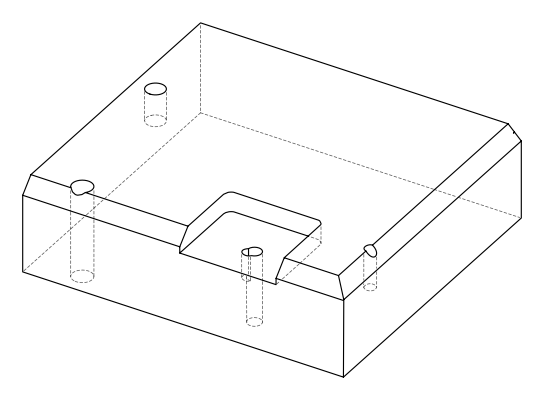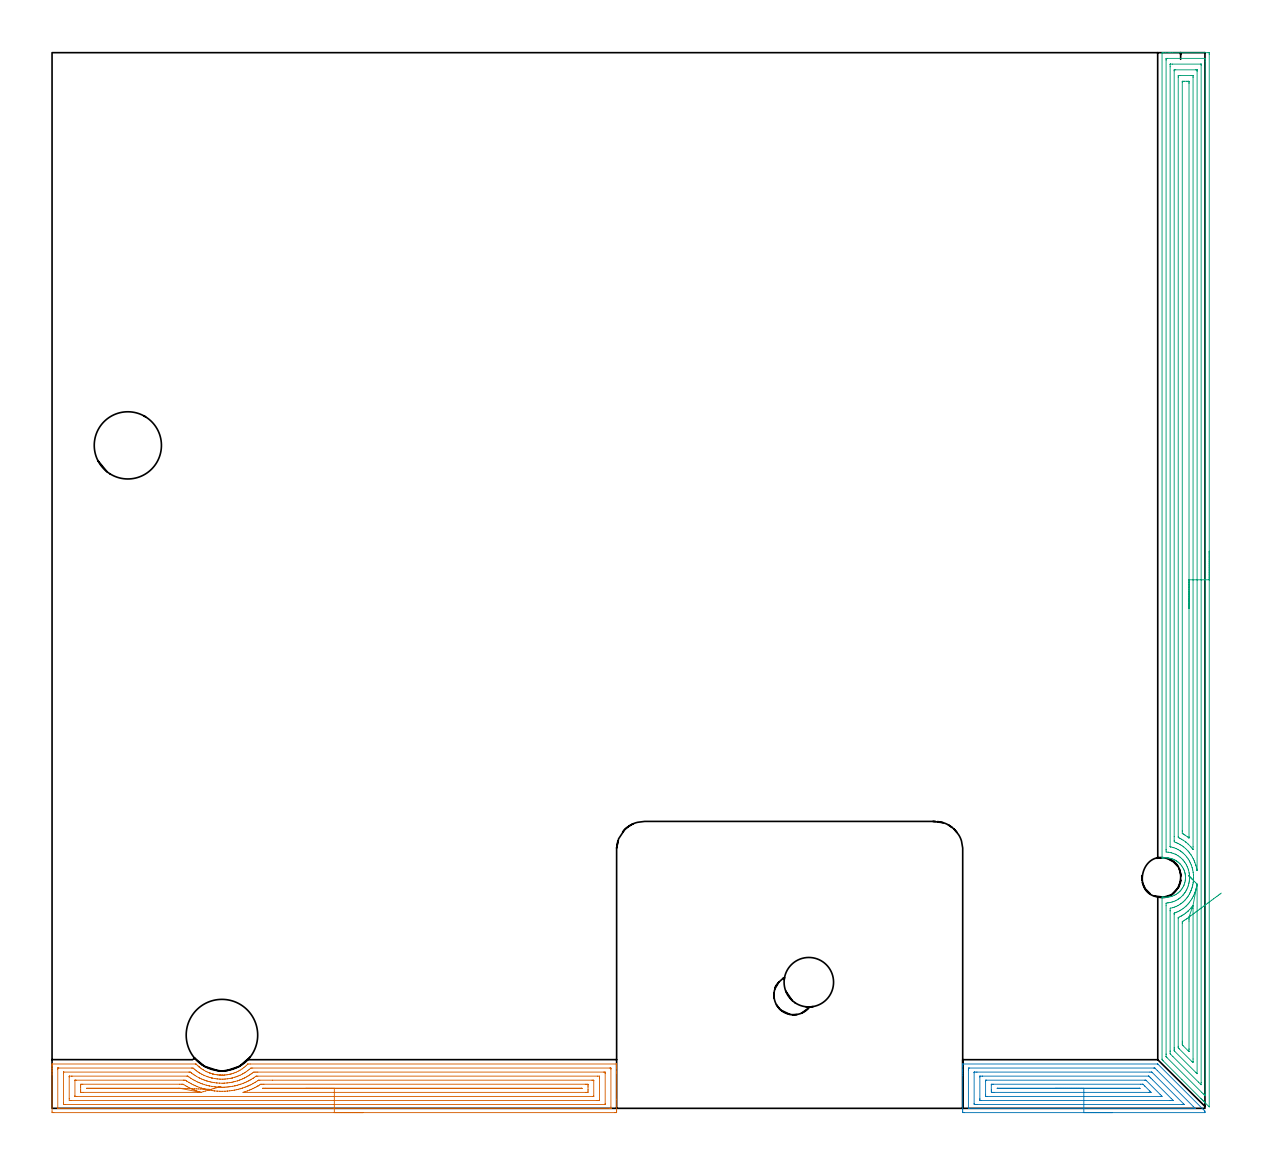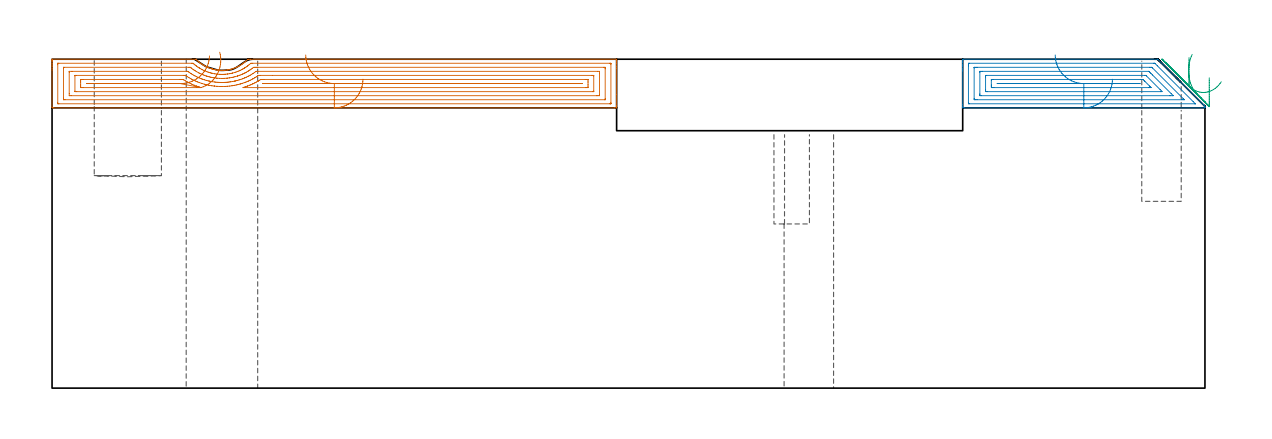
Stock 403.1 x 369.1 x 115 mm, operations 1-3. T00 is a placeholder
(PLAN: 13 operations, 8 tool changes, 59.1 min)
(1 AREA_MILL | FG_CHAMFER_SURFACE | UGT0205_001 | 11.12 min | 29613 mm3)
(2 AREA_MILL_1 | FG_CHAMFER_SURFACE_1 | UGT0205_001 | 4.47 min | 13311 mm3)
(3 AREA_MILL_2 | FG_CHAMFER_SURFACE_2 | UGT0205_001 | 17.69 min | 48697 mm3)
(4 MILL_SLOT | SLOT_PARTIAL_RECTANGULAR | UGT0201_008 | Follow Part, ap 4, ae 75% | 21.91 min | 300246 mm3)
(5 MILL_BLIND_HOLE_FROM_SOLID_MATERIAL | STEP1POCKET | NXT0201_010 | Spiral | 1.22 min | 7097 mm3)
(6 MILL_BLIND_HOLE_FROM_SOLID_MATERIAL_1 | STEP1POCKET_1 | NXT0201_010 | Spiral | 0.85 min | 4867 mm3)
(7 BORE_BLIND_HOLE | STEP1POCKET | UGT0332_073 | 0.21 min | 2 mm3)
(8 BORE_BLIND_HOLE_1 | STEP1POCKET_1 | UGT0332_073 | 0.14 min | 6 mm3)
(9 INDEXABLE_INSERT_DRILL_THROUGH_HOLE_FROM_SOLID | STEP1HOLE_1 | NXT0302_021 | 0.48 min | 56318 mm3)
(10 INDEXABLE_INSERT_DRILL_BLIND_HOLE_FROM_SOLID | STEP1POCKET_2 | NXT0302_018 | 0.17 min | 17693 mm3)
(11 SPOT_DRILL | STEP1HOLE | NXT0321_9005460120000 | 0.04 min | 8 mm3)
(12 DRILL_THROUGH_HOLE_INTO_CENTER | STEP1HOLE | NXT0301_065 | 0.39 min | 5254 mm3)
(13 DRILL_TO_ENLARGE_THROUGH_HOLE | STEP1HOLE | UGT0301_244 | 0.4 min | 13112 mm3)
(TOOL UGT0205_001 | Chamfer Mill 20 x 3 x 45 deg. | D20 FL50 Z2)
(TOOL UGT0201_008 | End Mill 16 mm | D16 FL32 Z4)
(TOOL NXT0201_010 | ENDMILL 10mm [2P460-1000-NA 1630] | D10 FL30 Z6)
(TOOL UGT0332_073 | 13.8 mm Rough Boring Bar | D13.8)
(TOOL NXT0302_021 | Index. Insert Drill 25mm [880-D2500L25-05] | D25 PA176 FL125 Z2)
(TOOL NXT0302_018 | Index. Insert Drill 23.5mm [880-D2350L25-03] | D23.5 PA176 FL71 Z2)
(TOOL NXT0321_9005460120000 | NC Spot Drill, 142deg, 12mm, Carbide, Uncoated | D12 PA142 FL30 Z2)
(TOOL NXT0301_065 | Carbide Drill 9.4mm [860.1-0940-075A1-MM 2214] | D9.4 PA140 FL98 Z2)
(TOOL UGT0301_244 | Twist Drill 17.3 mm | D17.3 PA118 FL130 Z2)
(OP 1 AREA_MILL)
G17 G21 G94 G90
T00 M6
G54
G17 G0 G90 X108.7 Y-1.5 S1061 M3
G43 Z125. H0
Z108.
G94 G1 X108.662 Z107.128 F250.
X108.548 Z106.263
X108.359 Z105.412
X108.097 Z104.58
X107.763 Z103.774
X107.36 Z103.
X106.892 Z102.264
X106.36 Z101.572
X105.771 Z100.929
X105.128 Z100.34
X104.436 Z99.808
X103.7 Z99.34
X102.926 Z98.937
X102.12 Z98.603
X101.288 Z98.341
X100.436 Z98.152
X99.572 Z98.038
X98.7 Z98.
X0.597
X0.226 Y-1.496 Z98.002
X0.01 Y-1.492 Z98.006
X0. Y-1.271 Z98.226
Y11.725 Z111.22
Y12.319 Z111.813
Y12.905 Z112.402
Y13.205 Z112.701
Y13.792 Z113.288
Y14.092 Z113.587
Y14.692 Z114.191
Y14.978 Z114.477
Y15.147 Z114.646
X0.007 Y15.475 Z114.966
X0.01 Y15.497 Z114.988
X0.151 Y15.5 Z115.
X50.094
X50.324 Y15.496 Z114.989
X50.381 Y15.45 Z114.946
X50.584 Y15.244 Z114.742
X50.986 Y14.87 Z114.368
X51.195 Y14.676 Z114.174
X51.357 Y14.535 Z114.033
X51.432 Y14.473 Z113.972
X51.475 Y14.437 Z113.936
X51.925 Y14.092 Z113.59
X52.333 Y13.793 Z113.293
X52.752 Y13.525 Z113.024
X52.809 Y13.488 Z112.987
X53.216 Y13.247 Z112.744
X53.257 Y13.222 Z112.72
X53.834 Y12.911 Z112.41
X54.148 Y12.763 Z112.261
X54.592 Y12.57 Z112.068
X55.039 Y12.394 Z111.89
X55.193 Y12.339 Z111.838
X55.25 Y12.319 Z111.817
X55.445 Y12.252 Z111.747
X55.483 Y12.239 Z111.734
X55.93 Y12.098 Z111.592
X56.062 Y12.058 Z111.556
X56.159 Y12.029 Z111.527
X56.184 Y12.023 Z111.521
X56.337 Y11.987 Z111.483
X56.489 Y11.949 Z111.446
X56.821 Y11.874 Z111.373
X57.001 Y11.839 Z111.339
X57.266 Y11.789 Z111.289
X57.712 Y11.719 Z111.219
X57.833 Y11.705 Z111.204
X58.157 Y11.667 Z111.165
X58.567 Y11.636 Z111.129
X58.603 Y11.633 Z111.127
X58.753 Y11.626 Z111.121
X58.936 Y11.62 Z111.108
X58.984 Y11.618 Z111.105
X59.078 Y11.612 Z111.104
X59.16 Y11.608 Z111.102
X59.459 Y11.604 Z111.1
X59.494 Z111.101
X59.546 Z111.103
X59.717 Y11.607 Z111.106
X59.94 Y11.616 Z111.114
X60.351 Y11.645 Z111.14
X60.385 Y11.647 Z111.143
X60.831 Y11.689 Z111.187
X61.276 Y11.749 Z111.245
X61.428 Y11.774 Z111.272
X61.723 Y11.824 Z111.322
X62.134 Y11.91 Z111.406
X62.167 Y11.917 Z111.414
X62.483 Y11.991 Z111.491
X62.64 Y12.029 Z111.528
X63.058 Y12.153 Z111.65
X63.505 Y12.3 Z111.797
X63.949 Y12.463 Z111.962
X64.397 Y12.65 Z112.147
X64.841 Y12.85 Z112.347
X64.969 Y12.912 Z112.41
X65.353 Y13.113 Z112.613
X65.732 Y13.329 Z112.828
X66.466 Y13.794 Z113.292
X66.623 Y13.9 Z113.399
X67.072 Y14.24 Z113.74
X67.514 Y14.595 Z114.094
X67.606 Y14.675 Z114.174
X67.897 Y14.944 Z114.444
X68.01 Y15.049 Z114.549
X68.377 Y15.408 Z114.907
X68.393 Y15.423 Z114.923
X68.462 Y15.486 Z114.984
X68.475 Y15.494 Z114.992
X69.269 Y15.5 Z115.
X197.249
X197.39 Y15.497 Z114.988
X197.393 Y15.475 Z114.966
X197.4 Y15.147 Z114.646
Y14.692 Z114.191
Y14.092 Z113.587
Y12.905 Z112.402
Y12.319 Z111.813
Y3.157 Z102.654
Y-0.685 Z98.812
X197.397 Y-0.978 Z98.519
X197.392 Y-1.492 Z98.006
X197.322 Y-1.494 Z98.003
X196.803 Y-1.5 Z98.
X98.7
Y-0.086 Z99.414
X2.381
X2.159 Y-0.082 Z99.418
X2.052 Y-0.079 Z99.421
X2.01 Y-0.076 Z99.424
X2.007 Y-0.042 Z99.458
X2.004 Y0.049 Z99.549
X2. Y0.286 Z99.786
X2.001 Y13.583 Z113.083
X2.006 Y13.962 Z113.462
X2.01 Y14.069 Z113.569
X2.015 Y14.08 Z113.58
X2.022 Y14.082 Z113.582
X2.049 Y14.084 Z113.584
X2.159 Y14.085 Z113.585
X2.381 Y14.086 Z113.586
X48.757
X49.205 Y14.08 Z113.58
X49.311 Y14.078 Z113.578
X49.459 Y13.95 Z113.45
X49.648 Y13.785 Z113.285
X49.967 Y13.519 Z113.019
X50.366 Y13.205 Z112.705
X50.54 Y13.074 Z112.574
X51.024 Y12.724 Z112.224
X51.432 Y12.463 Z111.963
X51.487 Y12.429 Z111.929
X51.674 Y12.319 Z111.819
X52.324 Y11.955 Z111.455
X52.587 Y11.813 Z111.313
X53.079 Y11.568 Z111.068
X53.255 Y11.49 Z110.99
X53.393 Y11.432 Z110.932
X54.108 Y11.148 Z110.648
X54.555 Y10.988 Z110.488
X55. Y10.844 Z110.344
X55.13 Y10.805 Z110.305
X55.449 Y10.714 Z110.214
X55.861 Y10.606 Z110.106
X55.891 Y10.599 Z110.099
X55.915 Y10.593 Z110.093
X56.13 Y10.546 Z110.046
X56.783 Y10.423 Z109.923
X56.933 Y10.397 Z109.897
X57.675 Y10.296 Z109.796
X57.957 Y10.266 Z109.766
X58.567 Y10.222 Z109.722
X58.91 Y10.205 Z109.705
X59.459 Y10.195 Z109.695
X59.806 Y10.2 Z109.7
X60.351 Y10.229 Z109.729
X60.648 Y10.25 Z109.75
X61.242 Y10.311 Z109.811
X61.451 Y10.338 Z109.838
X62.134 Y10.443 Z109.943
X62.223 Y10.458 Z109.958
X62.666 Y10.546 Z110.046
X62.989 Y10.62 Z110.12
X63.026 Y10.628 Z110.128
X63.074 Y10.641 Z110.141
X63.772 Y10.837 Z110.337
X63.918 Y10.881 Z110.381
X64.334 Y11.019 Z110.519
X64.81 Y11.192 Z110.692
X64.984 Y11.259 Z110.759
X65.411 Y11.432 Z110.932
X65.649 Y11.537 Z111.037
X65.702 Y11.562 Z111.062
X66.213 Y11.811 Z111.311
X66.594 Y12.012 Z111.512
X66.791 Y12.123 Z111.623
X67.127 Y12.319 Z111.819
X67.348 Y12.456 Z111.956
X67.485 Y12.543 Z112.043
X67.887 Y12.807 Z112.307
X68.377 Y13.157 Z112.657
X68.405 Y13.178 Z112.678
X68.44 Y13.205 Z112.705
X68.896 Y13.576 Z113.076
X69.501 Y14.079 Z113.579
X69.718 Y14.081 Z113.581
X70.161 Y14.086 Z113.586
X195.019
X195.241 Y14.082 Z113.582
X195.348 Y14.079 Z113.579
X195.39 Y14.076 Z113.576
X195.393 Y14.042 Z113.542
X195.396 Y13.951 Z113.451
X195.399 Y13.714 Z113.214
Y0.417 Z99.917
X195.394 Y0.038 Z99.538
X195.39 Y-0.069 Z99.431
X195.385 Y-0.08 Z99.42
X195.378 Y-0.082 Z99.418
X195.351 Y-0.084 Z99.416
X195.241 Y-0.085 Z99.415
X195.019 Y-0.086 Z99.414
X98.7
Y1.328 Z100.828
X4.519 Y1.329 Z100.829
X4.164 Y1.331 Z100.831
X4.047 Y1.333 Z100.833
X4.013 Y1.335 Z100.835
X4.008 Y1.409 Z100.909
X4.003 Y1.518 Z101.018
X4.001 Y1.681 Z101.181
X4. Y1.844 Z101.344
X4.001 Y12.319 Z111.819
X4.002 Y12.48 Z111.98
X4.01 Y12.644 Z112.144
X4.017 Y12.665 Z112.165
X4.032 Y12.667 Z112.167
X4.076 Y12.67 Z112.17
X4.164 Y12.671 Z112.171
X47.865
X48.133 Y12.669 Z112.169
X48.267 Y12.667 Z112.167
X48.33 Y12.665 Z112.165
X48.624 Y12.451 Z111.951
X48.757 Y12.349 Z111.849
X48.797 Y12.319 Z111.819
X49.29 Y11.962 Z111.462
X49.648 Y11.706 Z111.206
X50.075 Y11.432 Z110.932
X50.54 Y11.154 Z110.654
X51.203 Y10.773 Z110.273
X51.432 Y10.656 Z110.156
X51.656 Y10.546 Z110.046
X52.324 Y10.243 Z109.743
X52.85 Y10.023 Z109.523
X53.216 Y9.882 Z109.382
X53.847 Y9.659 Z109.159
X54.108 Y9.575 Z109.075
X54.232 Y9.536 Z109.036
X54.688 Y9.406 Z108.906
X55. Y9.327 Z108.827
X55.438 Y9.224 Z108.724
X55.891 Y9.131 Z108.631
X56.542 Y9.013 Z108.513
X56.783 Y8.978 Z108.478
X57.574 Y8.873 Z108.373
X57.675 Y8.864 Z108.364
X58.54 Y8.799 Z108.299
X58.567 Y8.798 Z108.298
X59.458 Y8.774 Z108.274
X59.9 Y8.788 Z108.288
X60.32 Y8.803 Z108.303
X60.351 Y8.805 Z108.305
X61.146 Y8.869 Z108.369
X61.242 Y8.879 Z108.379
X61.94 Y8.967 Z108.467
X62.134 Y8.995 Z108.495
X62.708 Y9.089 Z108.589
X63.026 Y9.154 Z108.654
X63.444 Y9.244 Z108.744
X63.918 Y9.361 Z108.861
X64.154 Y9.425 Z108.925
X64.81 Y9.61 Z109.11
X64.848 Y9.622 Z109.122
X64.963 Y9.659 Z109.159
X65.507 Y9.853 Z109.353
X65.702 Y9.926 Z109.426
X66.147 Y10.103 Z109.603
X66.594 Y10.291 Z109.791
X66.771 Y10.37 Z109.87
X67.15 Y10.546 Z110.046
X67.374 Y10.656 Z110.156
X67.485 Y10.714 Z110.214
X67.951 Y10.97 Z110.47
X68.377 Y11.215 Z110.715
X68.513 Y11.297 Z110.797
X68.731 Y11.432 Z110.932
X69.057 Y11.643 Z111.143
X69.269 Y11.784 Z111.284
X69.58 Y12.01 Z111.51
X70. Y12.319 Z111.819
X70.439 Y12.654 Z112.154
X70.705 Y12.665 Z112.165
X71.053 Y12.668 Z112.168
X71.59 Y12.671 Z112.171
X71.945
X192.881
X193.236 Y12.669 Z112.169
X193.353 Y12.667 Z112.167
X193.387 Y12.665 Z112.165
X193.392 Y12.591 Z112.091
X193.397 Y12.482 Z111.982
X193.399 Y12.319 Z111.819
X193.4 Y12.156 Z111.656
X193.399 Y1.681 Z101.181
X193.398 Y1.52 Z101.02
X193.39 Y1.355 Z100.855
X193.383 Y1.334 Z100.834
X193.368 Y1.333 Z100.833
X193.324 Y1.33 Z100.83
X193.236 Y1.329 Z100.829
X98.7 Y1.328 Z100.828
Y2.743 Z102.243
X6.663
X6.082 Y2.748 Z102.248
X6.02 Y2.749 Z102.249
X6.01 Y2.828 Z102.328
X6. Y3.454 Z102.954
X6.001 Y10.963 Z110.463
X6.003 Y11.172 Z110.672
X6.006 Y11.224 Z110.724
X6.009 Y11.245 Z110.745
X6.025 Y11.25 Z110.75
X6.128 Y11.253 Z110.753
X6.84 Y11.257 Z110.757
X7.016
X47.149
X47.328 Y11.255 Z110.755
X47.417 Y11.253 Z110.753
X47.458 Y11.25 Z110.75
X47.528 Y11.202 Z110.702
X47.865 Y10.967 Z110.467
X48.48 Y10.546 Z110.046
X48.757 Y10.369 Z109.869
X49.202 Y10.102 Z109.602
X49.648 Y9.845 Z109.345
X49.984 Y9.659 Z109.159
X50.54 Y9.376 Z108.876
X50.955 Y9.185 Z108.685
X51.432 Y8.974 Z108.474
X51.915 Y8.773 Z108.273
X52.324 Y8.616 Z108.116
X52.573 Y8.526 Z108.026
X53.216 Y8.314 Z107.814
X53.884 Y8.108 Z107.608
X54.108 Y8.05 Z107.55
X54.762 Y7.886 Z107.386
X55. Y7.835 Z107.335
X55.065 Y7.822 Z107.322
X55.891 Y7.67 Z107.17
X56.154 Y7.625 Z107.125
X56.783 Y7.54 Z107.04
X57.183 Y7.49 Z106.99
X57.675 Y7.445 Z106.945
X58.153 Y7.411 Z106.911
X58.567 Y7.389 Z106.889
X59.083 Y7.374 Z106.874
X59.459 Y7.366 Z106.866
X59.974 Y7.375 Z106.875
X60.351 Y7.393 Z106.893
X60.816 Y7.423 Z106.923
X61.242 Y7.457 Z106.957
X61.636 Y7.495 Z106.995
X62.134 Y7.555 Z107.055
X62.428 Y7.595 Z107.095
X63.026 Y7.688 Z107.188
X63.196 Y7.718 Z107.218
X63.918 Y7.861 Z107.361
X63.939 Y7.865 Z107.365
X64.037 Y7.886 Z107.386
X64.652 Y8.043 Z107.543
X64.81 Y8.086 Z107.586
X65.344 Y8.242 Z107.742
X65.702 Y8.349 Z107.849
X66.02 Y8.457 Z107.957
X66.594 Y8.656 Z108.156
X66.679 Y8.688 Z108.188
X66.898 Y8.773 Z108.273
X67.313 Y8.945 Z108.445
X67.485 Y9.019 Z108.519
X67.929 Y9.219 Z108.719
X68.377 Y9.429 Z108.929
X68.532 Y9.505 Z109.005
X68.831 Y9.659 Z109.159
X69.114 Y9.814 Z109.314
X69.269 Y9.902 Z109.402
X69.675 Y10.143 Z109.643
X70.161 Y10.44 Z109.94
X70.226 Y10.481 Z109.981
X70.326 Y10.546 Z110.046
X70.758 Y10.839 Z110.339
X71.33 Y11.242 Z110.742
X71.409 Y11.25 Z110.75
X71.587 Y11.253 Z110.753
X71.945 Y11.256 Z110.756
X190.737
X191.318 Y11.252 Z110.752
X191.38 Y11.25 Z110.75
X191.39 Y11.172 Z110.672
X191.4 Y10.546 Z110.046
X191.399 Y3.037 Z102.537
X191.397 Y2.828 Z102.328
X191.394 Y2.776 Z102.276
X191.391 Y2.754 Z102.254
X191.376 Y2.75 Z102.25
X191.272 Y2.747 Z102.247
X190.56 Y2.743 Z102.243
X190.384
X98.7
Y4.157 Z103.657
X8.624
X8.439 Y4.158 Z103.658
X8.069 Y4.162 Z103.662
X8.023 Y4.164 Z103.664
X8.01 Y4.171 Z103.671
X8.006 Y4.198 Z103.698
X8.002 Y4.252 Z103.752
X8.001 Y4.341 Z103.841
Y9.659 Z109.159
X8.003 Y9.814 Z109.314
X8.006 Y9.832 Z109.332
X8.009 Y9.836 Z109.336
X8.033 Y9.838 Z109.338
X8.131 Y9.842 Z109.342
X8.254 Y9.843 Z109.343
X8.439
X45.897
X46.081 Y9.842 Z109.342
X46.266 Y9.839 Z109.339
X46.621 Y9.832 Z109.332
X46.884 Y9.659 Z109.159
X46.973 Y9.6 Z109.1
X47.156 Y9.477 Z108.977
X47.865 Y9.05 Z108.55
X48.342 Y8.773 Z108.273
X48.757 Y8.543 Z108.043
X49.245 Y8.287 Z107.787
X49.648 Y8.098 Z107.598
X50.111 Y7.886 Z107.386
X50.54 Y7.702 Z107.202
X50.859 Y7.57 Z107.07
X51.432 Y7.351 Z106.851
X52.262 Y7.062 Z106.562
X52.324 Y7.041 Z106.541
X52.454 Y7. Z106.5
X53.216 Y6.777 Z106.277
X53.522 Y6.696 Z106.196
X54.108 Y6.556 Z106.056
X54.676 Y6.435 Z105.935
X55. Y6.374 Z105.874
X55.77 Y6.234 Z105.734
X55.891 Y6.216 Z105.716
X56.653 Y6.114 Z105.614
X56.783 Y6.097 Z105.597
X56.802 Y6.095 Z105.595
X57.675 Y6.02 Z105.52
X57.777 Y6.012 Z105.512
X58.567 Y5.972 Z105.472
X58.716 Y5.966 Z105.466
X59.459 Y5.952 Z105.452
X59.62 Y5.953 Z105.453
X60.351 Y5.973 Z105.473
X60.486 Y5.979 Z105.479
X61.242 Y6.029 Z105.529
X61.321 Y6.036 Z105.536
X62.134 Y6.113 Z105.613
X62.919 Y6.22 Z105.72
X63.026 Y6.236 Z105.736
X63.684 Y6.346 Z105.846
X63.918 Y6.392 Z105.892
X64.423 Y6.498 Z105.998
X64.81 Y6.586 Z106.086
X65.143 Y6.669 Z106.169
X65.702 Y6.815 Z106.315
X65.847 Y6.855 Z106.355
X66.347 Y7. Z106.5
X66.535 Y7.058 Z106.558
X66.594 Y7.078 Z106.578
X67.195 Y7.289 Z106.789
X67.485 Y7.395 Z106.895
X67.842 Y7.532 Z107.032
X68.377 Y7.746 Z107.246
X68.477 Y7.787 Z107.287
X68.704 Y7.886 Z107.386
X69.091 Y8.064 Z107.564
X69.269 Y8.148 Z107.648
X69.691 Y8.354 Z107.854
X70.161 Y8.598 Z108.098
X70.275 Y8.66 Z108.16
X70.478 Y8.773 Z108.273
X70.84 Y8.985 Z108.485
X71.053 Y9.113 Z108.613
X71.39 Y9.324 Z108.824
X71.917 Y9.659 Z109.159
X71.945 Y9.677 Z109.177
X72.138 Y9.796 Z109.296
X72.213 Y9.836 Z109.336
X72.299 Y9.838 Z109.338
X72.653 Y9.842 Z109.342
X77.111 Y9.843 Z109.343
X188.776 Y9.842 Z109.342
X188.961 Y9.841 Z109.341
X189.33 Y9.836 Z109.336
X189.391 Y9.827 Z109.327
X189.394 Y9.802 Z109.302
X189.397 Y9.748 Z109.248
X189.399 Y9.659 Z109.159
Y4.341 Z103.841
X189.397 Y4.186 Z103.686
X189.394 Y4.168 Z103.668
X189.392 Y4.164 Z103.664
X189.367 Y4.161 Z103.661
X189.269 Y4.158 Z103.658
X189.146 Y4.157 Z103.657
X188.961
X98.7
Y5.571 Z105.071
X67.139
X67.026 Y5.572 Z105.072
X66.945 Y5.574 Z105.074
X66.754 Y5.58 Z105.08
X67.485 Y5.815 Z105.315
X67.71 Y5.891 Z105.391
X68.356 Y6.114 Z105.614
X68.377 Y6.121 Z105.621
X69.008 Y6.373 Z105.873
X69.269 Y6.479 Z105.979
X69.635 Y6.636 Z106.136
X70.161 Y6.867 Z106.367
X70.253 Y6.909 Z106.409
X70.445 Y7. Z106.5
X70.85 Y7.201 Z106.701
X71.053 Y7.305 Z106.805
X71.431 Y7.51 Z107.01
X71.945 Y7.793 Z107.293
X72.004 Y7.827 Z107.327
X72.105 Y7.886 Z107.386
X72.557 Y8.165 Z107.665
X72.836 Y8.337 Z107.837
X72.935 Y8.395 Z107.895
X72.973 Y8.416 Z107.916
X73.011 Y8.422 Z107.922
X73.186 Y8.425 Z107.925
X73.728 Y8.428 Z107.928
X74.075 Y8.429 Z107.929
X186.448 Y8.428 Z107.928
X186.993 Y8.425 Z107.925
X187.346 Y8.422 Z107.922
X187.39 Y8.415 Z107.915
X187.396 Y8.372 Z107.872
X187.399 Y7.886 Z107.386
X187.4 Y7.482 Z106.982
Y6.595 Z106.095
X187.399 Y6.114 Z105.614
X187.396 Y5.713 Z105.213
X187.39 Y5.581 Z105.081
X187.265 Y5.578 Z105.078
X186.993 Y5.574 Z105.074
X186.646 Y5.572 Z105.072
X98.7 Y5.571 Z105.071
Y6.985 Z106.485
X73.743 Y6.986 Z106.486
X73.728 Y6.987 Z106.487
X73.717 Y6.99 Z106.49
X73.715 Y6.992 Z106.492
X73.719 Y7. Z106.5
X73.725 Y7.003 Z106.503
X73.728 Y7.004 Z106.504
X74.606 Y7.014 Z106.514
X185.195
X185.209 Y7.013 Z106.513
X185.315 Y7. Z106.5
X185.222 Y6.987 Z106.487
X185.209 Y6.986 Z106.486
X184.332 Y6.985 Z106.485
X98.7
X97.828 Z106.523
X96.964 Z106.637
X96.112 Z106.826
X95.28 Z107.088
X94.474 Z107.422
X93.7 Z107.825
X92.964 Z108.294
X92.272 Z108.825
X91.629 Z109.414
X91.04 Z110.057
X90.508 Z110.749
X90.04 Z111.485
X89.637 Z112.259
X89.303 Z113.065
X89.041 Z113.897
X88.852 Z114.749
X88.738 Z115.614
X88.7 Z116.485
G0 X58.621 Y7.541 Z117.444
G1 X58.816 Y7.599 Z116.596
X58.94 Y7.636 Z115.733
X58.991 Y7.652 Z114.862
X58.969 Y7.645 Z113.99
X58.874 Y7.617 Z113.123
X58.708 Y7.567 Z112.268
X58.47 Y7.496 Z111.432
X58.164 Y7.404 Z110.62
X57.791 Y7.293 Z109.84
X57.354 Y7.162 Z109.096
X56.857 Y7.013 Z108.394
X56.303 Y6.847 Z107.741
X55.697 Y6.666 Z107.141
X55.043 Y6.47 Z106.598
X54.346 Y6.262 Z106.116
X53.612 Y6.042 Z105.7
X52.845 Y5.812 Z105.352
X52.052 Y5.575 Z105.075
X52.051
X52.015 Y5.572 Z105.072
X51.978 Y5.571 Z105.071
X51.636
X10.952 Y5.572 Z105.072
X10.407 Y5.575 Z105.075
X10.054 Y5.578 Z105.078
X10.01 Y5.585 Z105.085
X10.004 Y5.628 Z105.128
X10.001 Y6.114 Z105.614
X10. Y6.518 Z106.018
Y7.405 Z106.905
X10.001 Y7.886 Z107.386
X10.004 Y8.287 Z107.787
X10.01 Y8.419 Z107.919
X10.135 Y8.422 Z107.922
X10.407 Y8.426 Z107.926
X10.754 Y8.428 Z107.928
X44.644 Y8.429 Z107.929
X45.189 Y8.428 Z107.928
X45.539 Y8.426 Z107.926
X45.805 Y8.422 Z107.922
X46.081 Y8.259 Z107.759
X46.71 Y7.886 Z107.386
X46.973 Y7.734 Z107.234
X47.33 Y7.531 Z107.031
X47.865 Y7.254 Z106.754
X48.372 Y7. Z106.5
X48.757 Y6.82 Z106.32
X49.09 Y6.669 Z106.169
X49.648 Y6.436 Z105.936
X50.446 Y6.114 Z105.614
X50.54 Y6.078 Z105.578
X50.596 Y6.058 Z105.558
X51.032 Y5.912 Z105.412
X51.432 Y5.781 Z105.281
X51.987 Y5.602 Z105.102
X52.035 Y5.584 Z105.084
X52.052 Y5.575 Z105.075
X44.718 Y7. Z106.5
X44.312 Y6.985 Z106.485
X44.297
X12.191 Y6.986 Z106.486
X12.086 Y7. Z106.5
X12.177 Y7.014 Z106.514
X44.297
X44.718 Y7. Z106.5
X45.59 Y6.97 Z106.508
X46.458 Y6.94 Z106.592
X47.315 Y6.911 Z106.752
X48.155 Y6.882 Z106.986
X48.971 Y6.854 Z107.292
X49.758 Y6.827 Z107.668
X50.509 Y6.801 Z108.111
X51.218 Y6.777 Z108.618
X51.881 Y6.754 Z109.185
X52.492 Y6.734 Z109.808
X53.046 Y6.715 Z110.481
X53.539 Y6.698 Z111.201
X53.968 Y6.683 Z111.96
X54.329 Y6.671 Z112.754
X54.619 Y6.661 Z113.577
X54.837 Y6.653 Z114.421
X54.98 Y6.648 Z115.282
X55.048 Y6.646 Z116.152
G0 Z125.
M5
M2
(OP 2 AREA_MILL_1)
G17 G21 G94 G90
T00 M6
G54
G17 G0 G90 X370.75 Y-1.5 S1061 M3
G43 Z125. H0
Z108.
G94 G1 X370.712 Z107.128 F250.
X370.598 Z106.263
X370.409 Z105.412
X370.147 Z104.58
X369.813 Z103.774
X369.41 Z103.
X368.942 Z102.264
X368.41 Z101.572
X367.821 Z100.929
X367.178 Z100.34
X366.486 Z99.808
X365.75 Z99.34
X364.976 Z98.937
X364.17 Z98.603
X363.338 Z98.341
X362.486 Z98.152
X361.622 Z98.038
X360.75 Z98.
X318.959
X318.443 Y-1.493 Z98.003
X318.408 Y-1.491 Z98.005
X318.403 Y-0.978 Z98.518
X318.4 Y-0.421 Z99.076
Y11.432 Z110.926
Y12.09 Z111.587
Y12.319 Z111.816
Y12.976 Z112.473
Y13.205 Z112.702
Y13.663 Z113.162
Y14.52 Z114.019
Y14.978 Z114.477
Y15.231 Z114.73
X318.407 Y15.481 Z114.973
X318.41 Y15.497 Z114.989
X318.515 Y15.5 Z115.
X386.536
X386.595 Y15.495 Z114.991
X386.636 Y15.464 Z114.964
X402.541 Y-0.44 Z99.059
X402.985 Y-0.885 Z98.614
X403.074 Y-0.978 Z98.521
X403.09 Y-0.998 Z98.502
X403.1 Y-1.436 Z98.063
X403.098 Y-1.492 Z98.006
X402.985 Y-1.5 Z98.
X360.75
Y-0.086 Z99.414
X320.732
X320.517 Y-0.081 Z99.419
X320.419 Y-0.079 Z99.421
X320.41 Y-0.024 Z99.476
X320.406 Y0.04 Z99.54
X320.401 Y0.244 Z99.744
Y13.205 Z112.705
X320.402 Y13.54 Z113.04
X320.41 Y13.879 Z113.379
X320.416 Y14.079 Z113.579
X320.517 Y14.081 Z113.581
X320.744 Y14.086 Z113.586
X385.205 Y14.085 Z113.585
X385.426 Y14.083 Z113.583
X385.535 Y14.08 Z113.58
X385.558 Y14.079 Z113.579
X385.588 Y14.054 Z113.554
X385.647 Y14.002 Z113.502
X386.445 Y13.205 Z112.705
X398.984 Y0.666 Z100.166
X399.641 Y0.006 Z99.506
X399.718 Y-0.075 Z99.425
X399.722 Y-0.082 Z99.418
X399.721 Y-0.083 Z99.417
X399.695 Y-0.085 Z99.415
X399.64
X399.422 Y-0.086 Z99.414
X360.75
Y1.328 Z100.828
X323.405 Y1.329 Z100.829
X322.867 Y1.331 Z100.831
X322.516 Y1.335 Z100.835
X322.41 Y1.341 Z100.841
X322.403 Y1.565 Z101.065
X322.401 Y1.681 Z101.181
X322.4 Y12.434 Z111.934
X322.403 Y12.55 Z112.05
X322.409 Y12.627 Z112.127
X322.415 Y12.665 Z112.165
X322.429 Y12.667 Z112.167
X322.516 Y12.669 Z112.169
X323.052 Y12.671 Z112.171
X323.405
X383.868
X384.408 Y12.667 Z112.167
X384.49 Y12.665 Z112.165
X384.541 Y12.648 Z112.148
X384.627 Y12.567 Z112.067
X384.757 Y12.443 Z111.943
X395.519 Y1.681 Z101.181
X395.61 Y1.588 Z101.088
X395.786 Y1.403 Z100.903
X395.847 Y1.333 Z100.833
X395.831 Y1.332 Z100.832
X395.78 Y1.33 Z100.83
X395.427 Y1.329 Z100.829
X394.892 Y1.328 Z100.828
X360.75
Y2.743 Z102.243
X325.007
X324.445 Y2.748 Z102.248
X324.418 Y2.749 Z102.249
X324.41 Y2.774 Z102.274
X324.406 Y2.855 Z102.355
X324.402 Y3.02 Z102.52
X324.4 Y3.349 Z102.849
X324.401 Y10.936 Z110.436
X324.403 Y11.132 Z110.632
X324.408 Y11.229 Z110.729
X324.41 Y11.248 Z110.748
X324.425 Y11.251 Z110.751
X324.473 Y11.254 Z110.754
X325.184 Y11.257 Z110.757
X325.359
X383.333
X383.422 Y11.255 Z110.755
X383.466 Y11.253 Z110.753
X383.484 Y11.251 Z110.751
X383.521 Y11.219 Z110.719
X383.868 Y10.881 Z110.381
X384.205 Y10.546 Z110.046
X384.757 Y9.994 Z109.494
X391.297 Y3.454 Z102.954
X391.871 Y2.877 Z102.377
X391.957 Y2.782 Z102.282
X391.981 Y2.749 Z102.249
X391.871 Y2.747 Z102.247
X391.693 Y2.744 Z102.244
X390.981 Y2.743 Z102.243
X390.806
X360.75
Y4.157 Z103.657
X326.962
X326.778 Y4.159 Z103.659
X326.419 Y4.164 Z103.664
X326.41 Y4.341 Z103.841
X326.401 Y4.9 Z104.4
X326.4 Y9.333 Z108.833
X326.402 Y9.659 Z109.159
X326.406 Y9.799 Z109.299
X326.409 Y9.828 Z109.328
X326.472 Y9.836 Z109.336
X326.594 Y9.84 Z109.34
X326.778 Y9.843 Z109.343
X382.09
X382.274 Y9.84 Z109.34
X382.396 Y9.836 Z109.336
X382.465 Y9.825 Z109.325
X382.5 Y9.795 Z109.295
X382.641 Y9.659 Z109.159
X387.425 Y4.877 Z104.377
X387.956 Y4.341 Z103.841
X388.121 Y4.169 Z103.669
X387.793 Y4.161 Z103.661
X387.608 Y4.158 Z103.658
X360.75 Y4.157 Z103.657
Y5.571 Z105.071
X329.284
X328.74 Y5.573 Z105.073
X328.559 Y5.575 Z105.075
X328.423 Y5.578 Z105.078
X328.41 Y5.775 Z105.275
X328.404 Y6.114 Z105.614
X328.401 Y6.452 Z105.952
Y8.224 Z107.724
X328.406 Y8.338 Z107.838
X328.41 Y8.422 Z107.922
X328.469 Y8.423 Z107.923
X328.74 Y8.427 Z107.927
X329.086 Y8.428 Z107.928
X380.657 Y8.429 Z107.929
X381.201 Y8.426 Z107.926
X381.381 Y8.424 Z107.924
X381.409 Y8.422 Z107.922
X381.433 Y8.407 Z107.907
X381.484 Y8.362 Z107.862
X381.582 Y8.268 Z107.768
X381.966 Y7.886 Z107.386
X382.09 Y7.763 Z107.263
X383.739 Y6.114 Z105.614
X383.868 Y5.984 Z105.484
X384.136 Y5.709 Z105.209
X384.259 Y5.582 Z105.082
X384.201 Y5.578 Z105.078
X383.868 Y5.574 Z105.074
X383.522 Y5.572 Z105.072
X360.75 Y5.571 Z105.071
Y6.985 Z106.485
X330.533 Y6.986 Z106.486
X330.518 Y6.987 Z106.487
X330.451 Y7. Z106.5
X330.506 Y7.013 Z106.513
X330.518 Y7.014 Z106.514
X380.297
X380.312 Y7.012 Z106.512
X380.365 Y7. Z106.5
X380.324 Y6.987 Z106.487
X380.312 Y6.986 Z106.486
X360.75 Y6.985 Z106.485
X359.878 Z106.523
X359.014 Z106.637
X358.162 Z106.826
X357.33 Z107.088
X356.524 Z107.422
X355.75 Z107.825
X355.014 Z108.294
X354.322 Z108.825
X353.679 Z109.414
X353.09 Z110.057
X352.558 Z110.749
X352.09 Z111.485
X351.687 Z112.259
X351.353 Z113.065
X351.091 Z113.897
X350.902 Z114.749
X350.788 Z115.614
X350.75 Z116.485
G0 Z125.
M5
M2
(OP 3 AREA_MILL_2)
G17 G21 G94 G90
T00 M6
G54
G17 G0 G90 X404.6 Y194.8 S1061 M3
G43 Z125. H0
Z108.5
G94 G1 Y194.762 Z107.628 F250.
Y194.648 Z106.764
Y194.459 Z105.912
Y194.197 Z105.08
Y193.863 Z104.274
Y193.46 Z103.5
Y192.992 Z102.764
Y192.46 Z102.072
Y191.871 Z101.429
Y191.228 Z100.84
Y190.536 Z100.308
Y189.8 Z99.84
Y189.026 Z99.437
Y188.22 Z99.103
Y187.388 Z98.841
Y186.536 Z98.652
Y185.672 Z98.538
Y184.8 Z98.5
X404.599 Y0.677 Z98.501
X404.596 Y0.528 Z98.504
X404.592 Y0.508 Z98.506
Z98.507
X403.081 Y2.018 Z100.017
X402.917 Y2.18 Z100.178
X402.76 Y2.339 Z100.338
X402.634 Y2.465 Z100.464
X402.479 Y2.618 Z100.616
X402.331 Y2.768 Z100.767
X402.187 Y2.912 Z100.911
X402.041 Y3.056 Z101.054
X401.902 Y3.197 Z101.196
X401.74 Y3.359 Z101.358
X401.604 Y3.494 Z101.492
X395.038 Y10.062 Z108.062
X388.47 Y16.63 Z114.629
X388.332 Y16.767 Z114.767
X388.238 Y16.863 Z114.861
X388.104 Y17.005 Z114.989
X388.1 Y17.213 Z115.
Y73.522
X388.107 Y73.912 Z114.992
X388.392 Y73.878 Z114.708
X388.614 Y73.851 Z114.485
X389.061 Y73.818 Z114.039
X389.506 Y73.809 Z113.593
X389.952 Y73.83 Z113.148
X390.398 Y73.881 Z112.702
X390.842 Y73.962 Z112.258
X390.87 Y73.969 Z112.23
X391.096 Y74.026 Z112.
X391.289 Y74.073 Z111.809
X391.322 Y74.084 Z111.777
X391.732 Y74.217 Z111.366
X392.364 Y74.472 Z110.732
X392.623 Y74.606 Z110.476
X393.075 Y74.873 Z110.024
X393.514 Y75.169 Z109.586
X393.723 Y75.329 Z109.376
X393.77 Y75.365 Z109.329
X393.829 Y75.418 Z109.271
X394.094 Y75.654 Z109.006
X394.307 Y75.863 Z108.792
X394.405 Y75.958 Z108.695
X394.674 Y76.259 Z108.425
X394.996 Y76.683 Z108.103
X395.293 Y77.119 Z107.802
X395.314 Y77.152 Z107.782
X395.549 Y77.595 Z107.548
X395.654 Y77.819 Z107.445
X395.733 Y77.991 Z107.363
X395.759 Y78.045 Z107.339
X395.927 Y78.49 Z107.173
X396.061 Y78.939 Z107.038
X396.185 Y79.466 Z106.913
X396.227 Y79.779 Z106.867
X396.234 Y79.832 Z106.859
X396.272 Y80.219 Z106.825
X396.277 Y80.278 Z106.818
X396.278 Y80.319 Z106.814
X396.295 Y80.672 Z106.803
X396.298 Y80.726 Z106.801
X396.296 Y80.778 Z106.802
X396.291 Y80.949 Z106.806
X396.282 Y81.073 Z106.812
X396.276 Y81.173 Z106.819
X396.228 Y81.619 Z106.865
X396.186 Y81.936 Z106.914
X396.125 Y82.225 Z106.975
X396.052 Y82.512 Z107.047
X395.926 Y82.907 Z107.173
X395.909 Y82.961 Z107.19
X395.738 Y83.406 Z107.361
X395.549 Y83.801 Z107.546
X395.527 Y83.848 Z107.569
X395.295 Y84.282 Z107.804
X394.97 Y84.753 Z108.128
X394.63 Y85.192 Z108.468
X394.404 Y85.442 Z108.694
X394.307 Y85.536 Z108.791
X394.063 Y85.772 Z109.035
X393.709 Y86.086 Z109.391
X393.575 Y86.186 Z109.524
X393.514 Y86.232 Z109.585
X393.285 Y86.385 Z109.812
X393.142 Y86.482 Z109.957
X393.075 Y86.527 Z110.024
X392.623 Y86.795 Z110.476
X392.44 Y86.891 Z110.659
X392.41 Y86.905 Z110.689
X392.359 Y86.929 Z110.74
X392.254 Y86.979 Z110.845
X392.146 Y87.021 Z110.953
X391.972 Y87.089 Z111.122
X391.731 Y87.183 Z111.365
X391.289 Y87.327 Z111.81
X391.101 Y87.373 Z111.999
X390.842 Y87.438 Z112.257
X390.398 Y87.519 Z112.702
X390.221 Y87.539 Z112.878
X389.951 Y87.57 Z113.148
X389.506 Y87.591 Z113.593
X389.061 Y87.582 Z114.038
X388.614 Y87.546 Z114.484
X388.47 Y87.527 Z114.629
X388.356 Y87.514 Z114.742
X388.106 Y87.488 Z114.992
X388.1 Y87.823 Z115.
Y368.923
X388.103 Y369.09 Z114.988
X388.244 Y369.097 Z114.848
X388.393 Y369.1 Z114.706
X388.65 Z114.45
X389.345 Z113.75
X390.568 Z112.528
X391.096 Z111.998
X391.708 Z111.387
X404.23 Z98.867
X404.498 Y369.096 Z98.599
X404.592 Y369.09 Z98.505
X404.599 Y368.993 Z98.499
X404.6 Y368.476 Z98.5
Y184.8
X403.186 Z99.914
X403.185 Y4.873 Z99.915
X403.184 Y4.7 Z99.916
X403.181 Y4.477 Z99.919
X403.179 Y4.384 Z99.921
X403.123 Y4.437 Z99.977
X402.852 Y4.7 Z100.248
X402.479 Y5.071 Z100.621
X401.956 Y5.593 Z101.144
X389.836 Y17.714 Z113.264
X389.642 Y17.911 Z113.458
X389.545 Y18.013 Z113.555
X389.524 Y18.038 Z113.576
X389.52 Y18.06 Z113.58
X389.518 Y18.107 Z113.582
X389.514 Y18.828 Z113.586
Y19.
X389.515 Y70.841 Z113.585
X389.519 Y71.557 Z113.581
X389.521 Y71.734 Z113.579
X390.118 Y71.84 Z112.982
X390.221 Y71.856 Z112.879
X390.874 Y71.961 Z112.226
X391.096 Y72.005 Z112.004
X391.586 Y72.128 Z111.514
X391.972 Y72.252 Z111.128
X392.242 Y72.352 Z110.858
X392.848 Y72.595 Z110.252
X392.871 Y72.605 Z110.229
X392.917 Y72.628 Z110.183
X393.431 Y72.926 Z109.669
X393.723 Y73.105 Z109.377
X393.969 Y73.271 Z109.131
X394.327 Y73.522 Z108.773
X394.479 Y73.644 Z108.621
X394.599 Y73.748 Z108.501
X394.943 Y74.065 Z108.157
X395.3 Y74.416 Z107.8
X395.384 Y74.508 Z107.716
X395.474 Y74.614 Z107.626
X395.781 Y74.997 Z107.319
X396.016 Y75.31 Z107.084
X396.155 Y75.509 Z106.945
X396.35 Y75.801 Z106.75
X396.494 Y76.056 Z106.606
X396.573 Y76.203 Z106.527
X396.793 Y76.645 Z106.307
X396.998 Y77.097 Z106.102
X397.038 Y77.193 Z106.062
X397.065 Y77.261 Z106.035
X397.226 Y77.71 Z105.874
X397.291 Y77.924 Z105.809
X397.31 Y77.991 Z105.79
X397.473 Y78.632 Z105.627
X397.532 Y78.885 Z105.568
X397.61 Y79.387 Z105.49
X397.652 Y79.779 Z105.448
X397.687 Y80.202 Z105.413
X397.705 Y80.672 Z105.395
X397.697 Y81.086 Z105.403
X397.66 Y81.566 Z105.44
X397.602 Y82.076 Z105.498
X397.543 Y82.46 Z105.557
X397.373 Y83.203 Z105.727
X397.33 Y83.354 Z105.77
X397.226 Y83.683 Z105.874
X397.017 Y84.248 Z106.083
X396.86 Y84.621 Z106.24
X396.602 Y85.141 Z106.498
X396.35 Y85.6 Z106.75
X396.052 Y86.035 Z107.048
X395.805 Y86.37 Z107.295
X395.474 Y86.786 Z107.626
X395.346 Y86.929 Z107.754
X394.971 Y87.305 Z108.129
X394.599 Y87.646 Z108.501
X394.396 Y87.823 Z108.704
X393.723 Y88.296 Z109.377
X393.019 Y88.717 Z110.081
X392.848 Y88.803 Z110.252
X392.689 Y88.879 Z110.411
X391.972 Y89.148 Z111.128
X391.37 Y89.331 Z111.73
X391.096 Y89.395 Z112.004
X390.295 Y89.534 Z112.805
X390.221 Y89.543 Z112.879
X389.521 Y89.61 Z113.579
X389.515 Y90.33 Z113.585
Y90.504
Y366.515
X389.516 Y366.688 Z113.584
X389.52 Y367.048 Z113.58
X389.521 Y367.084 Z113.579
X389.576 Y367.09 Z113.524
X389.683 Y367.096 Z113.417
X389.818 Y367.099 Z113.282
X402.952 Z100.148
X403.125 Y367.093 Z99.975
X403.158 Y367.09 Z99.942
X403.179 Y367.082 Z99.921
X403.181 Y367.043 Z99.919
X403.184 Y366.862 Z99.916
X403.185 Y366.688 Z99.915
X403.186 Y365.967 Z99.914
Y184.8
X401.772 Z101.328
X401.771 Y8.998 Z101.329
X401.766 Y8.275 Z101.334
X401.765 Y8.261 Z101.335
X401.734 Y8.275 Z101.366
X401.604 Y8.399 Z101.496
X400.831 Y9.169 Z102.269
X391.892 Y18.107 Z111.208
X391.096 Y18.907 Z112.004
X391.008 Y19. Z112.092
X390.935 Y19.091 Z112.165
X390.933 Y19.167 Z112.167
X390.929 Y19.894 Z112.171
Y20.065
Y69.053
X390.93 Y69.223 Z112.17
X390.936 Y69.947 Z112.164
X391.072 Y69.972 Z112.028
X391.096 Y69.977 Z112.004
X391.778 Y70.145 Z111.322
X391.972 Y70.201 Z111.128
X392.443 Y70.36 Z110.657
X392.848 Y70.519 Z110.252
X393.072 Y70.611 Z110.028
X393.563 Y70.841 Z109.537
X393.667 Y70.898 Z109.433
X393.723 Y70.931 Z109.377
X394.219 Y71.229 Z108.881
X394.599 Y71.479 Z108.501
X394.749 Y71.581 Z108.351
X394.96 Y71.734 Z108.14
X395.247 Y71.966 Z107.853
X395.474 Y72.168 Z107.626
X395.712 Y72.386 Z107.388
X395.962 Y72.628 Z107.138
X396.154 Y72.828 Z106.946
X396.35 Y73.046 Z106.75
X396.564 Y73.304 Z106.536
X396.738 Y73.522 Z106.362
X396.948 Y73.805 Z106.152
X397.226 Y74.194 Z105.874
X397.314 Y74.325 Z105.786
X397.371 Y74.416 Z105.729
X397.641 Y74.886 Z105.459
X397.86 Y75.31 Z105.24
X397.941 Y75.474 Z105.159
X398.101 Y75.815 Z104.999
X398.217 Y76.085 Z104.883
X398.264 Y76.203 Z104.836
X398.457 Y76.734 Z104.643
X398.574 Y77.097 Z104.526
X398.664 Y77.417 Z104.436
X398.812 Y77.991 Z104.288
X398.844 Y78.127 Z104.256
X398.977 Y78.82 Z104.123
X398.985 Y78.876 Z104.115
X398.987 Y78.885 Z104.113
X399.07 Y79.683 Z104.03
X399.077 Y79.779 Z104.023
X399.116 Y80.53 Z103.984
X399.119 Y80.672 Z103.981
X399.092 Y81.449 Z104.008
X399.083 Y81.566 Z104.017
X398.999 Y82.437 Z104.101
X398.996 Y82.46 Z104.104
X398.977 Y82.589 Z104.123
X398.825 Y83.354 Z104.275
X398.783 Y83.551 Z104.317
X398.686 Y83.942 Z104.414
X398.594 Y84.248 Z104.506
X398.395 Y84.841 Z104.705
X398.282 Y85.141 Z104.818
X398.101 Y85.578 Z104.999
X397.884 Y86.035 Z105.216
X397.659 Y86.486 Z105.441
X397.407 Y86.929 Z105.693
X397.226 Y87.196 Z105.874
X396.778 Y87.823 Z106.322
X396.35 Y88.356 Z106.75
X396.008 Y88.717 Z107.092
X395.474 Y89.227 Z107.626
X395.031 Y89.61 Z108.069
X394.599 Y89.916 Z108.501
X394.361 Y90.08 Z108.739
X393.796 Y90.43 Z109.304
X393.723 Y90.473 Z109.377
X393.668 Y90.504 Z109.432
X393.121 Y90.776 Z109.979
X392.848 Y90.884 Z110.252
X392.252 Y91.112 Z110.848
X391.972 Y91.192 Z111.128
X391.221 Y91.398 Z111.879
X391.096 Y91.419 Z112.004
X391.071 Y91.424 Z112.029
X390.941 Y91.454 Z112.159
X390.933 Y91.478 Z112.167
X390.931 Y91.488 Z112.169
X390.929 Y91.569 Z112.171
Y364.178
X390.931 Y364.9 Z112.169
X390.933 Y365.067 Z112.167
X390.935 Y365.087 Z112.165
X390.951 Y365.091 Z112.149
X390.999 Y365.096 Z112.101
X391.096 Y365.098 Z112.004
X391.777 Y365.1 Z111.323
X401.669 Y365.099 Z101.431
X401.721 Y365.096 Z101.379
X401.754 Y365.091 Z101.346
X401.765 Y365.087 Z101.335
X401.766 Y365.071 Z101.334
X401.77 Y364.9 Z101.33
X401.771 Y364.729 Z101.329
X401.772 Y184.8 Z101.328
X400.357 Z102.743
Y83.286
X400.356 Y83.242 Z102.744
X400.351 Y83.122 Z102.749
X400.35 Y83.11 Z102.75
X400.338 Y83.159 Z102.762
X400.319 Y83.243 Z102.781
X400.297 Y83.354 Z102.803
X400.219 Y83.756 Z102.881
X400.188 Y83.905 Z102.912
X400.106 Y84.248 Z102.994
X399.906 Y85.002 Z103.194
X399.874 Y85.119 Z103.226
X399.867 Y85.141 Z103.233
X399.852 Y85.184 Z103.248
X399.547 Y86.035 Z103.553
X399.334 Y86.564 Z103.766
X399.164 Y86.929 Z103.936
X398.977 Y87.313 Z104.123
X398.709 Y87.823 Z104.391
X398.298 Y88.515 Z104.802
X398.159 Y88.717 Z104.942
X398.101 Y88.797 Z104.999
X397.761 Y89.26 Z105.339
X397.485 Y89.61 Z105.615
X397.226 Y89.927 Z105.874
X396.663 Y90.504 Z106.437
X396.35 Y90.804 Z106.75
X395.665 Y91.398 Z107.435
X395.474 Y91.537 Z107.626
X395.025 Y91.857 Z108.075
X394.599 Y92.116 Z108.501
X394.305 Y92.292 Z108.795
X393.723 Y92.594 Z109.377
X393.519 Y92.695 Z109.581
X393.193 Y92.833 Z109.907
X392.848 Y92.974 Z110.252
X392.35 Y93.186 Z110.75
X392.345 Y93.699 Z110.755
X392.343 Y94.973 Z110.757
Y362.734
X392.345 Y362.906 Z110.755
X392.348 Y363.043 Z110.752
X392.349 Y363.081 Z110.751
X392.364 Y363.09 Z110.736
X392.416 Y363.092 Z110.684
X392.86 Y363.1 Z110.24
X399.865 Z103.235
X400.281 Y363.095 Z102.819
X400.333 Y363.092 Z102.767
X400.351 Y363.088 Z102.749
X400.353 Y363.073 Z102.747
X400.356 Y363.012 Z102.744
X400.357 Y362.954 Z102.743
Y362.597
Y184.8
X398.943 Z104.157
Y91.432
X398.941 Y90.578 Z104.159
X398.94 Y90.542 Z104.16
X398.936 Y90.504 Z104.164
X398.92 Y90.48 Z104.18
X398.897 Y90.504 Z104.203
X398.755 Y90.691 Z104.345
X398.623 Y90.866 Z104.477
X398.189 Y91.398 Z104.911
X398.101 Y91.498 Z104.999
X397.325 Y92.292 Z105.775
X397.226 Y92.384 Z105.874
X396.507 Y93.026 Z106.593
X396.35 Y93.155 Z106.75
X396.31 Y93.186 Z106.79
X395.474 Y93.752 Z107.626
X394.946 Y94.079 Z108.154
X394.599 Y94.271 Z108.501
X394.2 Y94.486 Z108.9
X393.937 Y94.613 Z109.163
X393.878 Y94.642 Z109.222
X393.817 Y94.674 Z109.283
X393.764 Y94.704 Z109.336
X393.757 Y94.973 Z109.343
Y360.431
X393.761 Y360.861 Z109.339
X393.764 Y361.074 Z109.336
X393.766 Y361.09 Z109.334
X393.793 Y361.094 Z109.307
X393.85 Y361.097 Z109.25
X393.944 Y361.1 Z109.156
X394.599 Z108.501
X398.322 Z104.778
X398.834 Y361.098 Z104.266
X398.886 Y361.096 Z104.214
X398.923 Y361.091 Z104.177
X398.936 Y361.087 Z104.164
X398.938 Y361.07 Z104.162
X398.941 Y360.869 Z104.159
X398.943 Y360.466 Z104.157
Y184.8
X397.529 Z105.571
X397.528 Y94.973 Z105.572
X397.526 Y94.667 Z105.574
X397.522 Y94.561 Z105.578
X397.518 Y94.503 Z105.582
X397.421 Y94.582 Z105.679
X397.226 Y94.74 Z105.874
X396.933 Y94.973 Z106.167
X396.35 Y95.376 Z106.75
X396.065 Y95.57 Z107.035
X395.593 Y95.867 Z107.507
X395.474 Y95.937 Z107.626
X395.318 Y96.027 Z107.782
X395.211 Y96.096 Z107.889
X395.178 Y96.131 Z107.922
X395.176 Y96.172 Z107.924
X395.172 Y96.761 Z107.928
X395.171 Y97.07 Z107.929
X395.172 Y358.644 Z107.928
X395.173 Y358.951 Z107.927
X395.176 Y359.056 Z107.924
X395.178 Y359.086 Z107.922
X395.196 Y359.09 Z107.904
X395.251 Y359.094 Z107.849
X395.474 Y359.098 Z107.626
X395.903 Y359.1 Z107.197
X396.779 Z106.321
X397.226 Y359.098 Z105.874
X397.375 Y359.096 Z105.725
X397.493 Y359.09 Z105.607
X397.522 Y359.087 Z105.578
X397.524 Y359.041 Z105.576
X397.526 Y358.953 Z105.574
X397.528 Y358.644 Z105.572
X397.529 Y358.334 Z105.571
Y184.8
Y183.928 Z105.609
Y183.064 Z105.723
Y182.212 Z105.912
Y181.38 Z106.174
Y180.574 Z106.508
Y179.8 Z106.911
Y179.064 Z107.38
Y178.372 Z107.911
Y177.729 Z108.5
Y177.14 Z109.143
Y176.608 Z109.835
Y176.14 Z110.571
Y175.737 Z111.345
Y175.403 Z112.151
Y175.141 Z112.983
Y174.952 Z113.835
Y174.838 Z114.7
Y174.8 Z115.571
G0 Z125.
X398.635 Y80.128
Z116.67
G1 X398.307 Y80.462 Z115.934
X398.025 Y80.75 Z115.161
X397.792 Y80.988 Z114.354
X397.609 Y81.175 Z113.522
X397.477 Y81.31 Z112.671
X397.397 Y81.391 Z111.806
X397.371 Y81.418 Z110.934
X397.397 Y81.391 Z110.063
X397.477 Y81.309 Z109.198
X397.61 Y81.174 Z108.346
X397.793 Y80.987 Z107.514
X398.027 Y80.748 Z106.708
X398.309 Y80.46 Z105.934
X398.637 Y80.125 Z105.199
X399.009 Y79.746 Z104.507
X399.422 Y79.325 Z103.864
X399.872 Y78.865 Z103.275
X400.356 Y78.371 Z102.744
X400.357 Y78.37 Z102.743
Y77.991
Y12.229
X400.356 Y12.155 Z102.744
X400.354 Y12.111 Z102.746
X400.337 Y12.122 Z102.763
X400.263 Y12.191 Z102.837
X399.995 Y12.455 Z103.105
X399.852 Y12.596 Z103.248
X392.555 Y19.894 Z110.545
X392.456 Y19.999 Z110.644
X392.377 Y20.083 Z110.723
X392.349 Y20.124 Z110.751
X392.348 Y20.153 Z110.752
X392.344 Y20.408 Z110.756
X392.343 Y20.788 Z110.757
Y21.303
Y67.78
X392.345 Y68.159 Z110.755
X392.347 Y68.223 Z110.753
X392.349 Y68.248 Z110.751
X392.393 Y68.267 Z110.707
X392.529 Y68.32 Z110.571
X392.647 Y68.364 Z110.453
X392.848 Y68.442 Z110.252
X393.279 Y68.613 Z109.821
X393.723 Y68.812 Z109.377
X394.208 Y69.053 Z108.892
X394.458 Y69.197 Z108.642
X394.599 Y69.283 Z108.501
X395. Y69.537 Z108.1
X395.474 Y69.858 Z107.626
X395.526 Y69.894 Z107.574
X395.598 Y69.947 Z107.502
X396.016 Y70.288 Z107.084
X396.35 Y70.583 Z106.75
X396.483 Y70.705 Z106.617
X396.624 Y70.841 Z106.476
X396.924 Y71.148 Z106.176
X397.226 Y71.475 Z105.874
X397.345 Y71.612 Z105.755
X397.446 Y71.734 Z105.654
X397.736 Y72.107 Z105.364
X398.123 Y72.628 Z104.977
X398.466 Y73.15 Z104.634
X398.682 Y73.522 Z104.418
X398.787 Y73.715 Z104.313
X398.977 Y74.074 Z104.123
X399.089 Y74.301 Z104.011
X399.144 Y74.416 Z103.956
X399.366 Y74.913 Z103.734
X399.528 Y75.31 Z103.572
X399.616 Y75.551 Z103.484
X399.848 Y76.203 Z103.252
X399.852 Y76.219 Z103.248
X400.04 Y76.906 Z103.06
X400.09 Y77.097 Z103.01
X400.172 Y77.437 Z102.928
X400.213 Y77.623 Z102.887
X400.284 Y77.991 Z102.816
X400.356 Y78.371 Z102.744
X398.924 Y70.925 Z104.176
X398.937 Y70.882 Z104.163
X398.94 Y70.841 Z104.16
X398.942 Y70.751 Z104.158
X398.943 Y69.981 Z104.157
Y17.247
X398.942 Y16.354 Z104.158
X398.941 Y16.319 Z104.159
X398.925 Y15.986 Z104.175
X398.822 Y16.084 Z104.278
X398.581 Y16.319 Z104.519
X394.11 Y20.788 Z108.99
X393.944 Y20.957 Z109.156
X393.81 Y21.097 Z109.29
X393.77 Y21.14 Z109.33
X393.764 Y21.166 Z109.336
X393.762 Y21.218 Z109.338
X393.757 Y21.647 Z109.343
Y21.682
Y66.372
X393.76 Y66.586 Z109.34
X393.764 Y66.692 Z109.336
X393.766 Y66.712 Z109.334
X393.791 Y66.727 Z109.309
X393.843 Y66.755 Z109.257
X394.1 Y66.88 Z109.
X394.599 Y67.126 Z108.501
X394.69 Y67.173 Z108.41
X394.858 Y67.265 Z108.242
X395.244 Y67.5 Z107.856
X395.474 Y67.646 Z107.626
X395.779 Y67.848 Z107.321
X396.234 Y68.159 Z106.866
X396.3 Y68.21 Z106.8
X396.35 Y68.25 Z106.75
X396.785 Y68.609 Z106.315
X397.226 Y68.997 Z105.874
X397.255 Y69.023 Z105.845
X397.286 Y69.053 Z105.814
X397.694 Y69.469 Z105.406
X398.101 Y69.895 Z104.999
X398.126 Y69.922 Z104.974
X398.148 Y69.947 Z104.952
X398.171 Y69.975 Z104.929
X398.519 Y70.415 Z104.581
X398.853 Y70.841 Z104.247
X398.875 Y70.867 Z104.225
X398.924 Y70.925 Z104.176
X397.522 Y66.871 Z105.578
X397.525 Y66.681 Z105.575
X397.527 Y66.372 Z105.573
X397.529 Y66.062 Z105.571
Y65.478
Y20.788
X397.528 Y20.479 Z105.572
X397.523 Y19.894 Z105.577
X397.522 Y19.846 Z105.578
X397.516 Y19.843 Z105.584
X397.458 Y19.894 Z105.642
X397.226 Y20.123 Z105.874
X395.474 Y21.874 Z107.626
X395.303 Y22.049 Z107.797
X395.218 Y22.139 Z107.882
X395.178 Y22.182 Z107.922
X395.176 Y22.266 Z107.924
X395.173 Y22.576 Z107.927
X395.172 Y22.885 Z107.928
X395.171 Y23.469 Z107.929
X395.172 Y64.584 Z107.928
X395.173 Y64.892 Z107.927
X395.177 Y65.203 Z107.923
X395.179 Y65.282 Z107.921
X395.21 Y65.303 Z107.89
X395.287 Y65.35 Z107.813
X395.503 Y65.478 Z107.597
X396.028 Y65.807 Z107.072
X396.35 Y66.017 Z106.75
X396.559 Y66.158 Z106.541
X396.865 Y66.372 Z106.235
X397.352 Y66.745 Z105.748
X397.522 Y66.871 Z105.578
X398.087 Y67.29 Z105.062
X398.686 Y67.735 Z104.609
X399.314 Y68.201 Z104.223
X399.966 Y68.686 Z103.907
X400.639 Y69.185 Z103.663
X401.326 Y69.695 Z103.492
X402.022 Y70.212 Z103.397
X402.723 Y70.732 Z103.378
X403.422 Y71.251 Z103.435
X404.114 Y71.764 Z103.567
X404.794 Y72.27 Z103.774
X405.458 Y72.762 Z104.055
X406.099 Y73.238 Z104.406
X406.713 Y73.694 Z104.825
X407.296 Y74.126 Z105.31
X407.842 Y74.532 Z105.856
X408.348 Y74.908 Z106.459
X408.81 Y75.251 Z107.115
G0 Z125.
M5
M2
